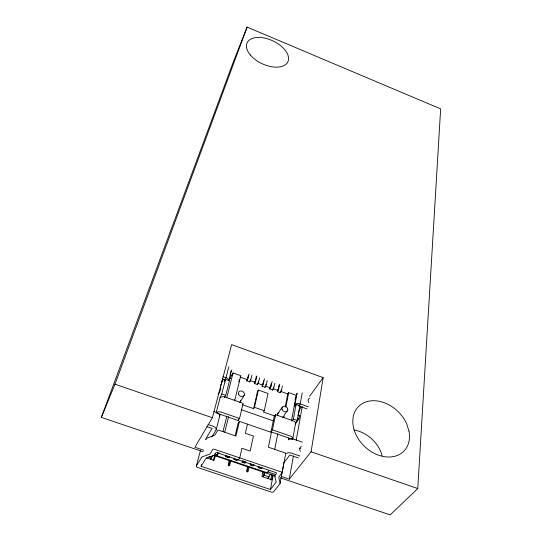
<?xml version="1.0" encoding="UTF-8"?>
<svg xmlns="http://www.w3.org/2000/svg" width="542" height="542" viewBox="0 0 542 542"><rect width="100%" height="100%" fill="white"/><g stroke="black" fill="none" stroke-linecap="round" stroke-linejoin="round"><path stroke-width="0.81" d="M280.255 477.793L390.165 514.9L417.774 488.559L440.653 108.888L247.105 27.1L233.744 60.826L101.347 417.394L203.236 451.791M281.291 476.432L289.286 479.135L311.094 451.784L323.147 377.605L231.637 344.651L212.376 417.753L194.91 447.245L203.711 450.219M295.871 423.058L298.872 418.973L299.489 415.538L297.978 415.009M289.286 479.135L293.412 455.998M296.217 440.294L302.26 406.405M295.451 423.031L297.24 420.396L299.902 405.653L296.095 404.312L294.401 406.371L297.023 393.512M302.233 392.787L300.214 403.946L298.744 405.992M292.673 439.386L295.437 424.176A4.187 2.337 11 0 0 293.046 420.809L275.539 414.684L274.123 416.737L271.034 431.899L292.673 439.386A4.248 2.317 11 0 0 290.234 436.025L272.457 429.867L271.034 431.899M291.901 421.073L293.371 419.047L296.095 404.312M291.589 420.301L296.244 395.335L288.669 392.645L287.775 393.946L285.2 407.144M280.072 483.362L283.601 464.392M282.125 472.692L285.675 453.586M270.654 480.022L271.772 474.291M283.175 417.543L283.432 416.222A3.157 2.588 38 0 1 282.788 417.401M272.707 474.894L271.752 479.819L261.901 476.499L262.904 471.581M283.818 417.584L284.333 414.948L287.795 410.043M285.939 406.69L288.669 392.645M201.488 464.65L201.062 466.276L270.404 489.48L273.256 474.738M274.733 449.264L277.782 433.763M282.382 385.979L281.413 390.613L280.119 392.821M272.457 429.867L275.539 414.684M278.005 390.098L279.015 385.186M279.706 384.142L278.554 389.596L277.267 391.812M274.794 383.282L273.791 387.909L272.511 390.132M270.39 387.401L271.257 383.316M272.118 381.439L270.925 386.893L269.659 389.115M275.268 416.188L263.426 412.049L264.293 410.755L267.999 393.478L258.358 390.071L257.511 391.392L253.629 408.627L242.464 404.725M249.13 466.886L248.053 471.838L246.563 471.337L247.619 466.52M247.071 472.068L248.331 466.303M267.186 380.579L266.149 385.199L264.889 387.428M264.51 378.736L263.276 384.176L262.016 386.412M295.282 423.553L295.437 424.176M262.748 384.691L263.656 380.613M253.629 408.627L254.476 407.327L258.358 390.071M259.557 377.862L258.48 382.476L257.233 384.718M247.45 424.135L245.357 433.295L253.446 436.08L250.147 451.086L241.942 448.288L239.754 457.882L238.378 459.894M255.086 381.974L256.407 376.256M256.874 376.019L255.6 381.46L254.361 383.702M250.289 380.274L250.472 379.495M251.901 375.139L250.79 379.752L249.564 382.002M229.313 460.192L228.135 465.131L229.639 465.639L230.77 460.836M235.181 435.68L238.087 423.438L239.415 421.358L271.413 432.421L268.405 447.204L284.99 452.888A1.084 0.576 11.1 0 1 285.614 453.729M216.793 413.139L238.229 420.551L239.55 418.471L243.134 403.363L225.282 397.123A4.241 2.392 13.7 0 0 220.052 397.862L221.759 393.987L225.553 379.414L229.469 380.796L225.729 395.375L224.469 397.51M228.731 465.951L230.059 460.348M239.415 421.358L235.933 436.073L219.029 430.28A1.098 0.589 13.5 0 0 217.681 430.45L215.14 434.596A4.417 2.364 13.7 0 1 214.07 435.402L207.532 437.936A4.37 2.31 13.7 0 0 206.482 438.735L205.872 439.745M247.403 379.251L248.378 375.186M249.022 374.122L247.904 378.729L246.678 380.979M238.229 420.551L238.602 418.966M234.72 400.416L240.811 375.674L233.067 372.923L228.622 380.545M238.798 381.927L239.401 379.468M224.754 432.137L228.575 416.737M215.337 455.524L214.104 460.409L206.36 457.8M269.232 470.429L267.43 472.834L216.929 455.781L217.735 452.55M222.986 431.554L226.82 416.209M213.284 460.714L214.713 455.023M226.78 397.645L233.067 372.923M211.827 436.933L216.177 429.806L219.693 416.1A5.183 2.852 13.8 0 0 216.908 412.591L213.717 411.486M228.832 380.511L231.475 370.233M216.123 412.909L220.052 397.862M228.866 366.697L225.994 377.727L224.185 381.724L225.553 379.414M196.326 466.012L200.459 450.504M264.13 472.509L262.951 476.838L264.157 475.212L265.052 472.184M205.669 439.305L205.872 438.783M101.347 417.394L114.985 384.183L247.105 27.1M268.846 476.459L267.836 478.478L270.512 474.026M212.295 455.802L210.587 459.209L212.749 455.361M220.154 414.298L219.693 416.1M221.8 381.385L223.04 379.217M218.277 394.217L219.95 391.331L220.845 387.93A5.271 0.664 -70.3 0 1 220.228 388.689M206.482 437.692L212.078 428.404L206.807 426.595M246.725 379.888L247.897 377.977M240.208 401.839L244.171 395.457M201.062 466.276L205.648 458.905A4.444 2.283 13.5 0 1 206.719 458.132L213.365 455.673A4.492 2.331 13.5 0 0 214.449 454.88L215.736 452.855A1.111 0.576 13.3 0 1 217.098 452.699L275.844 472.57A1.098 0.569 11.3 0 1 276.488 473.396L275.004 475.334A4.431 2.27 11.1 0 0 274.78 476.398L276.047 481.465A4.39 2.229 11.4 0 1 275.824 482.509L270.404 489.48M254.388 382.605L255.58 380.701M258.141 382.218L258.453 381.724M288.75 438.024L288.412 439.847A5.102 2.764 10.8 0 1 293.839 439.21L302.328 442.143M216.929 455.781L218.927 452.651M262.03 385.315L263.236 383.418M265.783 384.928L266.102 384.434M269.645 388.011L270.871 386.128M226.353 455.632L225.702 456.628L228.758 457.665L229.415 456.669M273.412 387.632L273.73 387.144M226.515 455.388L225.858 456.378L228.907 457.421L229.578 456.432M277.24 390.701L278.486 388.831M234.517 458.397L233.846 459.386L236.895 460.415L237.565 459.426M281.013 390.328L281.339 389.84M234.679 458.146L234.002 459.135L237.05 460.172L237.728 459.189M242.647 461.147L241.969 462.13L245.004 463.159L245.689 462.177M277.85 413.546L282.158 407.333M250.756 463.891L250.065 464.867L253.094 465.89L253.785 464.914M245.851 461.94L245.16 462.915L242.125 461.879L242.816 460.903L245.092 461.682M250.926 463.647L250.228 464.616L253.25 465.653L253.954 464.684M309.543 396.358L323.147 377.605M258.832 466.621L258.134 467.597L261.149 468.613L261.861 467.644M259.008 466.384L258.297 467.346L261.312 468.376L262.03 467.414M283.574 463.207L289.821 455.043L298.398 457.983M213.663 455.314L275.438 476.167M208.792 456.554L211.651 457.516M264.157 475.212L269.062 476.865M214.91 454L217.308 454.813M267.694 471.838L275.688 474.541M208.047 424.494L213.338 426.31A5.251 2.825 13.8 0 1 216.177 429.806M299.936 456.025L291.332 453.071A5.169 2.744 10.9 0 0 285.844 453.674M114.985 384.183L212.376 417.753M311.094 451.784L417.774 488.559M239.55 418.471L221.427 412.191A4.309 2.378 13.6 0 0 216.319 412.645M241.563 409.813L273.486 420.931M297.355 418.444L298.872 418.973M221.759 393.987L225.729 395.375M293.371 419.047L297.24 420.396M254.476 407.327L264.293 410.755M230.364 374.901L231.956 375.464M229.225 378.092L230.736 378.628M222.911 376.636L225.994 377.727A4.058 2.351 13.9 0 1 228.859 380.653M308.405 406.846L300.214 403.946A4.004 2.29 10.8 0 0 294.95 404.65L296.467 405.186M222.444 379.068L224.747 379.881M299.489 406.249L306.914 408.871M299.516 406.514L301.013 407.042A5.19 1.125 -71.3 0 0 298.296 415.558M240.004 377.015L247.227 379.576L246.928 380.823L249.815 381.846L250.113 380.592L254.909 382.293L254.625 383.546L257.497 384.569L257.782 383.316L262.565 385.01L262.287 386.263L265.16 387.279L265.431 386.026L270.201 387.713L269.936 388.973L272.795 389.983L273.06 388.729L277.816 390.416L277.558 391.67L280.41 392.679L280.668 391.426L287.775 393.946M382.083 455.829L380.924 451.879A30.338 23.923 46 0 0 353.987 430.03M277.741 415.639A3.157 2.588 38 0 1 278.839 412.631M234.632 400.572A3.171 2.642 32.8 0 1 234.49 399.84M240.533 400.484A3.171 2.642 32.8 0 1 239.76 402.367M220.431 386.365A5.271 0.664 -70.3 0 1 223.053 379.542M299.489 415.538A5.19 1.125 -71.3 0 1 299.042 416.039M231.366 370.511A9.709 1.253 -70.2 0 1 231.183 371.128M230.987 371.751A9.709 1.253 -70.2 0 1 230.56 373.038M230.336 373.682A9.709 1.253 -70.2 0 1 230.106 374.332M297.057 393.194A9.587 1.965 -71 0 1 295.078 399.501M300.431 451.398A4.065 3.34 43 0 1 301.277 446.493M299.746 448.464A4.051 3.34 43.1 0 1 300.607 448.18M308.845 402.631A3.862 3.062 38.9 0 1 309.611 398.16M283.595 463.837A4.309 2.256 11.2 0 1 283.364 464.894M201.522 457.523L196.387 465.883A2.168 1.098 13.7 0 0 197.823 467.529L270.953 491.973A2.134 1.07 11.3 0 0 273.649 491.723L279.828 483.864A4.383 2.222 11.2 0 0 280.058 482.82L278.832 477.766A4.424 2.27 11 0 1 279.062 476.703L282.064 472.834A1.104 0.569 11.1 0 0 281.42 472.001L214.219 449.23A1.118 0.583 13.4 0 0 212.843 449.393L210.289 453.478A4.499 2.331 13.7 0 1 209.212 454.271L202.586 456.737A4.451 2.283 13.6 0 0 201.522 457.523M408.973 431.066L406.669 423.83A31.815 24.187 44.3 0 0 359.163 405.904A31.815 24.187 44.3 0 0 374.285 453.376A31.815 24.187 44.3 0 0 408.973 431.066M250.302 54.966A22.486 12.629 24.9 0 0 286.643 63.631A22.486 12.629 24.9 0 0 265.539 38.292A22.486 12.629 24.9 0 0 250.302 54.966M238.555 394.176A3.205 2.649 32.7 0 0 243.724 395.985A3.205 2.649 32.7 0 0 242.071 391.148A3.205 2.649 32.7 0 0 238.555 394.176M282.064 409.454A3.191 2.595 37.8 0 0 287.152 411.229A3.191 2.595 37.8 0 0 285.363 406.378A3.191 2.595 37.8 0 0 282.064 409.454"/></g></svg>
